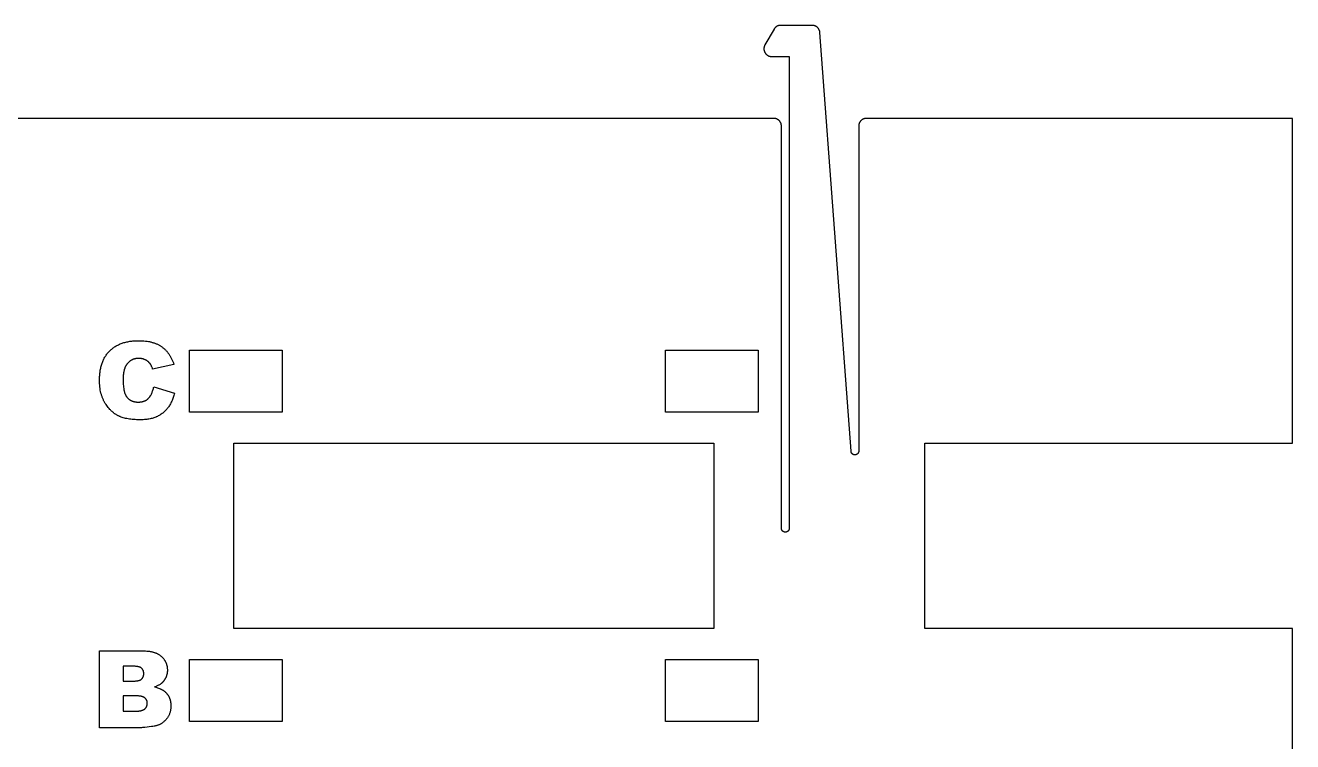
# Model space of a CAD drawing. Header units: millimetres. Extents: x 3578 to 3719, y 1283 to 1373.
# Drawn here: x 3637.5 to 3719.4, y 1327 to 1373.3 of the extents above; entities that cross this region are included whole.
import ezdxf

# ---------------------------------------------------------------- set-up
doc = ezdxf.new("R2010")
doc.units = ezdxf.units.MM
doc.header["$MEASUREMENT"] = 0
for name, color, linetype, true_color in [('Laser$LaserCut1', 1, 'Continuous', 0xff0000), ('Laser$LaserCut2', 3, 'Continuous', 0x00ff00), ('Laser$LaserEngrave', 4, 'Continuous', 0x00ffff)]:
    doc.layers.add(name, color=color, linetype=linetype, true_color=true_color)

msp = doc.modelspace()

# ---------------------------------------------------------------- linework, layer by layer
at = {"layer": 'Laser$LaserCut1'}
for points in [[(3686.32, 1373.343), (3686.303, 1373.342), (3686.286, 1373.341), (3686.27, 1373.34), (3686.253, 1373.338), (3686.236, 1373.335), (3686.219, 1373.332), (3686.203, 1373.329), (3686.187, 1373.324), (3686.17, 1373.32), (3686.154, 1373.314), (3686.139, 1373.308), (3686.123, 1373.302), (3686.108, 1373.295), (3686.092, 1373.288), (3686.077, 1373.28), (3686.063, 1373.271), (3686.049, 1373.262), (3686.035, 1373.253), (3686.021, 1373.243), (3686.007, 1373.233), (3685.994, 1373.222), (3685.982, 1373.211), (3685.97, 1373.199), (3685.958, 1373.187), (3685.946, 1373.175), (3685.935, 1373.162), (3685.925, 1373.149), (3685.915, 1373.135), (3685.905, 1373.121), (3685.896, 1373.107), (3685.887, 1373.093)], [(3688.356, 1373.343), (3686.32, 1373.343)], [(3688.855, 1372.88), (3688.853, 1372.897), (3688.851, 1372.914), (3688.848, 1372.931), (3688.845, 1372.948), (3688.841, 1372.965), (3688.836, 1372.982), (3688.831, 1372.999), (3688.825, 1373.015), (3688.819, 1373.032), (3688.812, 1373.047), (3688.805, 1373.063), (3688.797, 1373.079), (3688.788, 1373.094), (3688.779, 1373.109), (3688.77, 1373.123), (3688.76, 1373.138), (3688.749, 1373.151), (3688.738, 1373.165), (3688.727, 1373.178), (3688.715, 1373.191), (3688.702, 1373.203), (3688.69, 1373.215), (3688.677, 1373.226), (3688.663, 1373.237), (3688.649, 1373.248), (3688.635, 1373.258), (3688.62, 1373.267), (3688.605, 1373.276), (3688.59, 1373.284), (3688.575, 1373.292), (3688.559, 1373.3), (3688.543, 1373.306), (3688.526, 1373.313), (3688.51, 1373.318), (3688.493, 1373.323), (3688.477, 1373.328), (3688.46, 1373.332), (3688.443, 1373.335), (3688.425, 1373.338), (3688.408, 1373.34), (3688.391, 1373.341), (3688.373, 1373.342), (3688.356, 1373.343)], [(3685.887, 1373.093), (3685.302, 1372.078)], [(3690.869, 1345.795), (3688.855, 1372.88)], [(3685.302, 1372.078), (3685.294, 1372.065), (3685.287, 1372.051), (3685.28, 1372.036), (3685.273, 1372.022), (3685.267, 1372.007), (3685.262, 1371.991), (3685.257, 1371.976), (3685.252, 1371.96), (3685.248, 1371.944), (3685.245, 1371.928), (3685.242, 1371.912), (3685.239, 1371.895), (3685.237, 1371.879), (3685.236, 1371.862), (3685.235, 1371.845), (3685.235, 1371.828), (3685.235, 1371.812), (3685.236, 1371.795), (3685.237, 1371.778), (3685.239, 1371.762), (3685.242, 1371.745), (3685.245, 1371.729), (3685.248, 1371.713), (3685.252, 1371.697), (3685.257, 1371.681), (3685.262, 1371.666), (3685.267, 1371.65), (3685.273, 1371.635), (3685.28, 1371.621), (3685.287, 1371.606), (3685.294, 1371.592), (3685.302, 1371.578), (3685.31, 1371.565), (3685.318, 1371.552), (3685.327, 1371.539), (3685.337, 1371.526), (3685.347, 1371.513), (3685.357, 1371.501), (3685.368, 1371.488), (3685.379, 1371.477), (3685.391, 1371.465), (3685.403, 1371.454), (3685.416, 1371.443), (3685.429, 1371.433), (3685.443, 1371.423), (3685.456, 1371.413), (3685.47, 1371.404), (3685.485, 1371.395), (3685.499, 1371.387), (3685.514, 1371.38), (3685.529, 1371.373), (3685.545, 1371.366), (3685.56, 1371.36), (3685.576, 1371.354), (3685.592, 1371.349), (3685.607, 1371.345), (3685.623, 1371.341), (3685.639, 1371.338), (3685.655, 1371.335), (3685.671, 1371.332), (3685.687, 1371.331), (3685.703, 1371.329), (3685.719, 1371.329), (3685.735, 1371.328)], [(3685.735, 1371.328), (3686.869, 1371.328)], [(3686.869, 1371.328), (3686.869, 1340.814)], [(3685.869, 1367.328), (3611.476, 1367.328)], [(3686.369, 1366.828), (3686.368, 1366.846), (3686.367, 1366.863), (3686.366, 1366.88), (3686.364, 1366.897), (3686.361, 1366.913), (3686.358, 1366.93), (3686.354, 1366.947), (3686.35, 1366.963), (3686.345, 1366.98), (3686.34, 1366.996), (3686.334, 1367.012), (3686.327, 1367.028), (3686.32, 1367.043), (3686.313, 1367.058), (3686.304, 1367.074), (3686.296, 1367.088), (3686.287, 1367.103), (3686.277, 1367.117), (3686.267, 1367.131), (3686.256, 1367.144), (3686.245, 1367.157), (3686.234, 1367.17), (3686.222, 1367.182), (3686.21, 1367.194), (3686.197, 1367.205), (3686.184, 1367.216), (3686.171, 1367.227), (3686.157, 1367.237), (3686.143, 1367.247), (3686.128, 1367.256), (3686.114, 1367.264), (3686.099, 1367.272), (3686.083, 1367.28), (3686.068, 1367.287), (3686.052, 1367.294), (3686.036, 1367.3), (3686.02, 1367.305), (3686.004, 1367.31), (3685.987, 1367.314), (3685.97, 1367.318), (3685.954, 1367.321), (3685.937, 1367.324), (3685.92, 1367.326), (3685.903, 1367.327), (3685.886, 1367.328), (3685.869, 1367.328)], [(3686.369, 1340.814), (3686.369, 1366.828)], [(3691.869, 1367.328), (3691.852, 1367.328), (3691.834, 1367.327), (3691.817, 1367.326), (3691.801, 1367.324), (3691.784, 1367.321), (3691.767, 1367.318), (3691.75, 1367.314), (3691.734, 1367.31), (3691.717, 1367.305), (3691.701, 1367.3), (3691.685, 1367.294), (3691.669, 1367.287), (3691.654, 1367.28), (3691.639, 1367.272), (3691.624, 1367.264), (3691.609, 1367.256), (3691.594, 1367.247), (3691.58, 1367.237), (3691.567, 1367.227), (3691.553, 1367.216), (3691.54, 1367.205), (3691.527, 1367.194), (3691.515, 1367.182), (3691.503, 1367.17), (3691.492, 1367.157), (3691.481, 1367.144), (3691.47, 1367.131), (3691.46, 1367.117), (3691.451, 1367.103), (3691.441, 1367.088), (3691.433, 1367.074), (3691.425, 1367.058), (3691.417, 1367.043), (3691.41, 1367.028), (3691.403, 1367.012), (3691.397, 1366.996), (3691.392, 1366.98), (3691.387, 1366.963), (3691.383, 1366.947), (3691.379, 1366.93), (3691.376, 1366.913), (3691.373, 1366.897), (3691.371, 1366.88), (3691.37, 1366.863), (3691.369, 1366.846), (3691.369, 1366.828)], [(3691.369, 1366.828), (3691.369, 1345.814)], [(3719.438, 1367.328), (3691.869, 1367.328)], [(3719.438, 1346.328), (3719.438, 1367.328)], [(3695.646, 1334.328), (3695.646, 1346.328)], [(3695.646, 1346.328), (3719.438, 1346.328)], [(3691.369, 1345.814), (3691.369, 1345.808), (3691.368, 1345.803), (3691.368, 1345.797), (3691.368, 1345.792), (3691.367, 1345.786), (3691.366, 1345.781), (3691.366, 1345.775), (3691.365, 1345.769), (3691.364, 1345.764), (3691.362, 1345.758), (3691.361, 1345.752), (3691.359, 1345.746), (3691.358, 1345.741), (3691.356, 1345.735), (3691.354, 1345.729), (3691.352, 1345.724), (3691.35, 1345.718), (3691.347, 1345.712), (3691.345, 1345.707), (3691.342, 1345.701), (3691.339, 1345.696), (3691.336, 1345.69), (3691.333, 1345.685), (3691.33, 1345.68), (3691.326, 1345.675), (3691.323, 1345.669), (3691.319, 1345.664), (3691.315, 1345.659), (3691.311, 1345.654), (3691.307, 1345.65), (3691.303, 1345.645), (3691.299, 1345.64), (3691.294, 1345.636), (3691.29, 1345.632), (3691.285, 1345.627), (3691.28, 1345.623), (3691.275, 1345.619), (3691.271, 1345.615), (3691.265, 1345.612), (3691.26, 1345.608), (3691.255, 1345.604), (3691.25, 1345.601), (3691.245, 1345.598), (3691.239, 1345.595), (3691.234, 1345.592), (3691.228, 1345.589), (3691.223, 1345.587), (3691.217, 1345.584), (3691.212, 1345.582), (3691.206, 1345.58), (3691.201, 1345.578), (3691.195, 1345.576), (3691.189, 1345.574), (3691.184, 1345.572), (3691.178, 1345.571), (3691.172, 1345.57), (3691.167, 1345.569), (3691.161, 1345.567), (3691.155, 1345.567), (3691.15, 1345.566), (3691.144, 1345.565), (3691.139, 1345.565), (3691.133, 1345.564), (3691.128, 1345.564), (3691.122, 1345.564), (3691.117, 1345.564), (3691.111, 1345.564), (3691.106, 1345.564), (3691.1, 1345.565), (3691.095, 1345.565), (3691.089, 1345.566), (3691.083, 1345.566), (3691.077, 1345.567), (3691.072, 1345.568), (3691.066, 1345.569), (3691.06, 1345.571), (3691.054, 1345.572), (3691.049, 1345.574), (3691.043, 1345.576), (3691.037, 1345.577), (3691.031, 1345.58), (3691.026, 1345.582), (3691.02, 1345.584), (3691.015, 1345.587), (3691.009, 1345.589), (3691.003, 1345.592), (3690.998, 1345.595), (3690.993, 1345.598), (3690.987, 1345.601), (3690.982, 1345.605), (3690.977, 1345.608), (3690.972, 1345.612), (3690.967, 1345.615), (3690.962, 1345.619), (3690.957, 1345.623), (3690.952, 1345.628), (3690.947, 1345.632), (3690.943, 1345.636), (3690.938, 1345.641), (3690.934, 1345.645), (3690.93, 1345.65), (3690.926, 1345.655), (3690.922, 1345.66), (3690.918, 1345.665), (3690.914, 1345.67), (3690.911, 1345.675), (3690.908, 1345.68), (3690.904, 1345.685), (3690.901, 1345.69), (3690.898, 1345.696), (3690.895, 1345.701), (3690.893, 1345.707), (3690.89, 1345.712), (3690.888, 1345.718), (3690.886, 1345.723), (3690.884, 1345.729), (3690.882, 1345.734), (3690.88, 1345.74), (3690.878, 1345.746), (3690.877, 1345.751), (3690.875, 1345.757), (3690.874, 1345.762), (3690.873, 1345.768), (3690.872, 1345.773), (3690.871, 1345.779), (3690.87, 1345.784), (3690.87, 1345.79), (3690.869, 1345.795)], [(3686.869, 1340.814), (3686.869, 1340.808), (3686.868, 1340.803), (3686.868, 1340.797), (3686.868, 1340.791), (3686.867, 1340.786), (3686.866, 1340.78), (3686.865, 1340.774), (3686.864, 1340.768), (3686.863, 1340.763), (3686.862, 1340.757), (3686.861, 1340.751), (3686.859, 1340.745), (3686.857, 1340.739), (3686.855, 1340.733), (3686.853, 1340.728), (3686.851, 1340.722), (3686.849, 1340.716), (3686.846, 1340.71), (3686.844, 1340.705), (3686.841, 1340.699), (3686.838, 1340.693), (3686.835, 1340.688), (3686.831, 1340.682), (3686.828, 1340.677), (3686.824, 1340.672), (3686.821, 1340.666), (3686.817, 1340.661), (3686.813, 1340.656), (3686.809, 1340.651), (3686.804, 1340.646), (3686.8, 1340.642), (3686.795, 1340.637), (3686.791, 1340.633), (3686.786, 1340.628), (3686.781, 1340.624), (3686.776, 1340.62), (3686.771, 1340.616), (3686.766, 1340.612), (3686.761, 1340.608), (3686.755, 1340.605), (3686.75, 1340.601), (3686.745, 1340.598), (3686.739, 1340.595), (3686.733, 1340.592), (3686.728, 1340.589), (3686.722, 1340.586), (3686.716, 1340.584), (3686.711, 1340.581), (3686.705, 1340.579), (3686.699, 1340.577), (3686.693, 1340.575), (3686.687, 1340.573), (3686.682, 1340.572), (3686.676, 1340.57), (3686.67, 1340.569), (3686.664, 1340.568), (3686.658, 1340.567), (3686.653, 1340.566), (3686.647, 1340.565), (3686.641, 1340.565), (3686.635, 1340.564), (3686.63, 1340.564), (3686.624, 1340.564), (3686.619, 1340.564), (3686.613, 1340.564), (3686.607, 1340.564), (3686.602, 1340.564), (3686.596, 1340.565), (3686.59, 1340.565), (3686.585, 1340.566), (3686.579, 1340.567), (3686.573, 1340.568), (3686.567, 1340.569), (3686.561, 1340.57), (3686.556, 1340.572), (3686.55, 1340.573), (3686.544, 1340.575), (3686.538, 1340.577), (3686.532, 1340.579), (3686.527, 1340.581), (3686.521, 1340.584), (3686.515, 1340.586), (3686.509, 1340.589), (3686.504, 1340.592), (3686.498, 1340.595), (3686.493, 1340.598), (3686.487, 1340.601), (3686.482, 1340.605), (3686.476, 1340.608), (3686.471, 1340.612), (3686.466, 1340.616), (3686.461, 1340.62), (3686.456, 1340.624), (3686.451, 1340.628), (3686.446, 1340.633), (3686.442, 1340.637), (3686.437, 1340.642), (3686.433, 1340.646), (3686.429, 1340.651), (3686.425, 1340.656), (3686.421, 1340.661), (3686.417, 1340.666), (3686.413, 1340.672), (3686.409, 1340.677), (3686.406, 1340.682), (3686.403, 1340.688), (3686.4, 1340.693), (3686.397, 1340.699), (3686.394, 1340.705), (3686.391, 1340.71), (3686.389, 1340.716), (3686.386, 1340.722), (3686.384, 1340.728), (3686.382, 1340.733), (3686.38, 1340.739), (3686.378, 1340.745), (3686.377, 1340.751), (3686.375, 1340.757), (3686.374, 1340.763), (3686.373, 1340.768), (3686.372, 1340.774), (3686.371, 1340.78), (3686.37, 1340.786), (3686.37, 1340.791), (3686.369, 1340.797), (3686.369, 1340.803), (3686.369, 1340.808), (3686.369, 1340.814)], [(3719.438, 1334.328), (3695.646, 1334.328)], [(3719.438, 1289.018), (3719.438, 1334.328)]]:
    msp.add_lwpolyline(points, dxfattribs=at)
at = {"layer": 'Laser$LaserCut2'}
for points in [[(3648.078, 1348.329), (3648.078, 1352.329)], [(3648.078, 1352.329), (3654.078, 1352.329)], [(3654.078, 1352.329), (3654.078, 1348.329)], [(3678.868, 1348.328), (3678.868, 1352.328)], [(3678.868, 1352.328), (3684.868, 1352.328)], [(3684.868, 1352.328), (3684.868, 1348.328)], [(3654.078, 1348.329), (3648.078, 1348.329)], [(3684.868, 1348.328), (3678.868, 1348.328)], [(3650.949, 1334.328), (3650.949, 1346.328)], [(3650.949, 1346.328), (3681.998, 1346.328)], [(3681.998, 1346.328), (3681.998, 1334.328)], [(3681.998, 1334.328), (3650.949, 1334.328)], [(3648.078, 1328.327), (3648.078, 1332.327)], [(3648.078, 1332.327), (3654.078, 1332.327)], [(3654.078, 1332.327), (3654.078, 1328.327)], [(3678.868, 1328.327), (3678.868, 1332.327)], [(3678.868, 1332.327), (3684.868, 1332.327)], [(3684.868, 1332.327), (3684.868, 1328.327)], [(3654.078, 1328.327), (3648.078, 1328.327)], [(3684.868, 1328.327), (3678.868, 1328.327)]]:
    msp.add_lwpolyline(points, dxfattribs=at)
at = {"layer": 'Laser$LaserEngrave'}
for points in [[(3642.915, 1352.289), (3642.956, 1352.33), (3642.999, 1352.369), (3643.043, 1352.407), (3643.088, 1352.444), (3643.134, 1352.479), (3643.181, 1352.513), (3643.229, 1352.546), (3643.278, 1352.577), (3643.329, 1352.608), (3643.38, 1352.637), (3643.432, 1352.664), (3643.486, 1352.691), (3643.54, 1352.716), (3643.596, 1352.74), (3643.653, 1352.762), (3643.71, 1352.783), (3643.769, 1352.803), (3643.829, 1352.822), (3643.89, 1352.839), (3643.952, 1352.855), (3644.015, 1352.87), (3644.079, 1352.884), (3644.145, 1352.896), (3644.211, 1352.907), (3644.278, 1352.917), (3644.347, 1352.925), (3644.416, 1352.932), (3644.487, 1352.938), (3644.558, 1352.942), (3644.631, 1352.946), (3644.705, 1352.947), (3644.78, 1352.948)], [(3644.78, 1352.948), (3644.896, 1352.947), (3645.009, 1352.942), (3645.119, 1352.935), (3645.226, 1352.925), (3645.33, 1352.911), (3645.43, 1352.895), (3645.48, 1352.886), (3645.528, 1352.876), (3645.575, 1352.865), (3645.622, 1352.854), (3645.668, 1352.842), (3645.713, 1352.829), (3645.758, 1352.815), (3645.801, 1352.801), (3645.844, 1352.786), (3645.886, 1352.77), (3645.927, 1352.753), (3645.968, 1352.736), (3646.007, 1352.718), (3646.046, 1352.699), (3646.084, 1352.68), (3646.122, 1352.66), (3646.158, 1352.639), (3646.194, 1352.617), (3646.229, 1352.594), (3646.263, 1352.571)], [(3642.256, 1350.403), (3642.258, 1350.554), (3642.262, 1350.628), (3642.266, 1350.701), (3642.272, 1350.772), (3642.279, 1350.843), (3642.287, 1350.913), (3642.297, 1350.981), (3642.308, 1351.048), (3642.32, 1351.114), (3642.334, 1351.179), (3642.348, 1351.243), (3642.365, 1351.306), (3642.382, 1351.368), (3642.401, 1351.429), (3642.42, 1351.488), (3642.442, 1351.546), (3642.464, 1351.604), (3642.488, 1351.66), (3642.513, 1351.715), (3642.54, 1351.769), (3642.567, 1351.822), (3642.596, 1351.873), (3642.626, 1351.924), (3642.658, 1351.974), (3642.691, 1352.022), (3642.725, 1352.069), (3642.76, 1352.115), (3642.797, 1352.161), (3642.835, 1352.204), (3642.874, 1352.247), (3642.915, 1352.289)], [(3646.263, 1352.571), (3646.296, 1352.547), (3646.329, 1352.522), (3646.362, 1352.497), (3646.393, 1352.471), (3646.425, 1352.444), (3646.455, 1352.416), (3646.486, 1352.387), (3646.515, 1352.357), (3646.544, 1352.327), (3646.573, 1352.296), (3646.601, 1352.264), (3646.629, 1352.232), (3646.656, 1352.198), (3646.682, 1352.164), (3646.708, 1352.129), (3646.733, 1352.093), (3646.758, 1352.057), (3646.782, 1352.019), (3646.806, 1351.981), (3646.829, 1351.942), (3646.852, 1351.902), (3646.874, 1351.862), (3646.895, 1351.82), (3646.916, 1351.778), (3646.957, 1351.692), (3646.995, 1351.602), (3647.031, 1351.509), (3647.065, 1351.413)], [(3643.995, 1351.385), (3643.982, 1351.365), (3643.969, 1351.345), (3643.957, 1351.324), (3643.945, 1351.302), (3643.934, 1351.279), (3643.923, 1351.256), (3643.912, 1351.232), (3643.902, 1351.208), (3643.892, 1351.183), (3643.883, 1351.157), (3643.874, 1351.13), (3643.865, 1351.103), (3643.857, 1351.075), (3643.85, 1351.046), (3643.842, 1351.017), (3643.836, 1350.986), (3643.823, 1350.924), (3643.812, 1350.859), (3643.803, 1350.791), (3643.796, 1350.721), (3643.79, 1350.648), (3643.786, 1350.572), (3643.783, 1350.493), (3643.782, 1350.411)], [(3644.802, 1351.803), (3644.769, 1351.803), (3644.737, 1351.801), (3644.705, 1351.799), (3644.674, 1351.797), (3644.643, 1351.793), (3644.613, 1351.788), (3644.583, 1351.783), (3644.554, 1351.777), (3644.525, 1351.77), (3644.497, 1351.762), (3644.469, 1351.754), (3644.441, 1351.744), (3644.414, 1351.734), (3644.388, 1351.723), (3644.362, 1351.711), (3644.337, 1351.699), (3644.312, 1351.685), (3644.287, 1351.671), (3644.263, 1351.656), (3644.24, 1351.64), (3644.217, 1351.623), (3644.194, 1351.605), (3644.172, 1351.587), (3644.15, 1351.568), (3644.129, 1351.548), (3644.109, 1351.527), (3644.088, 1351.505), (3644.069, 1351.483), (3644.049, 1351.46), (3644.031, 1351.436), (3644.013, 1351.411), (3643.995, 1351.385)], [(3645.222, 1351.71), (3645.199, 1351.721), (3645.175, 1351.732), (3645.15, 1351.741), (3645.126, 1351.751), (3645.1, 1351.759), (3645.075, 1351.767), (3645.049, 1351.774), (3645.023, 1351.78), (3644.997, 1351.785), (3644.97, 1351.79), (3644.943, 1351.794), (3644.915, 1351.797), (3644.887, 1351.8), (3644.859, 1351.802), (3644.831, 1351.803), (3644.802, 1351.803)], [(3645.541, 1351.443), (3645.524, 1351.464), (3645.507, 1351.485), (3645.49, 1351.505), (3645.472, 1351.525), (3645.454, 1351.543), (3645.435, 1351.562), (3645.416, 1351.579), (3645.396, 1351.596), (3645.376, 1351.613), (3645.355, 1351.628), (3645.334, 1351.644), (3645.313, 1351.658), (3645.291, 1351.672), (3645.269, 1351.685), (3645.246, 1351.698), (3645.222, 1351.71)], [(3645.691, 1351.116), (3645.673, 1351.17), (3645.655, 1351.22), (3645.636, 1351.267), (3645.627, 1351.289), (3645.618, 1351.31), (3645.608, 1351.33), (3645.599, 1351.349), (3645.589, 1351.367), (3645.579, 1351.384), (3645.57, 1351.4), (3645.56, 1351.415), (3645.55, 1351.429), (3645.545, 1351.436), (3645.541, 1351.443)], [(3647.065, 1351.413), (3645.691, 1351.116)], [(3642.63, 1348.892), (3642.607, 1348.929), (3642.584, 1348.967), (3642.563, 1349.006), (3642.542, 1349.045), (3642.522, 1349.085), (3642.503, 1349.125), (3642.484, 1349.166), (3642.466, 1349.208), (3642.449, 1349.25), (3642.432, 1349.293), (3642.417, 1349.337), (3642.402, 1349.381), (3642.388, 1349.426), (3642.374, 1349.472), (3642.361, 1349.518), (3642.349, 1349.565), (3642.327, 1349.66), (3642.308, 1349.759), (3642.292, 1349.86), (3642.279, 1349.963), (3642.269, 1350.069), (3642.262, 1350.178), (3642.257, 1350.289), (3642.256, 1350.403)], [(3643.782, 1350.411), (3643.783, 1350.31), (3643.786, 1350.214), (3643.791, 1350.121), (3643.798, 1350.032), (3643.807, 1349.948), (3643.818, 1349.867), (3643.831, 1349.791), (3643.839, 1349.754), (3643.846, 1349.718), (3643.855, 1349.683), (3643.863, 1349.65), (3643.873, 1349.617), (3643.882, 1349.585), (3643.893, 1349.555), (3643.903, 1349.525), (3643.914, 1349.496), (3643.926, 1349.469), (3643.938, 1349.442), (3643.951, 1349.416), (3643.964, 1349.392), (3643.978, 1349.368), (3643.985, 1349.357), (3643.992, 1349.345), (3644, 1349.334), (3644.007, 1349.324), (3644.015, 1349.313), (3644.022, 1349.303), (3644.03, 1349.293), (3644.038, 1349.284)], [(3645.434, 1349.233), (3645.448, 1349.249), (3645.462, 1349.265), (3645.476, 1349.282), (3645.489, 1349.3), (3645.503, 1349.318), (3645.516, 1349.336), (3645.528, 1349.355), (3645.541, 1349.374), (3645.553, 1349.394), (3645.565, 1349.414), (3645.577, 1349.435), (3645.588, 1349.456), (3645.611, 1349.499), (3645.632, 1349.544), (3645.652, 1349.591), (3645.672, 1349.64), (3645.69, 1349.691), (3645.707, 1349.743), (3645.724, 1349.797), (3645.739, 1349.854), (3645.754, 1349.911), (3645.767, 1349.971)], [(3645.767, 1349.971), (3647.103, 1349.553)], [(3647.103, 1349.553), (3647.085, 1349.483), (3647.067, 1349.414), (3647.047, 1349.346), (3647.025, 1349.28), (3647.003, 1349.216), (3646.979, 1349.153), (3646.954, 1349.091), (3646.928, 1349.031), (3646.901, 1348.973), (3646.872, 1348.916), (3646.842, 1348.86), (3646.811, 1348.806), (3646.779, 1348.753), (3646.745, 1348.701), (3646.711, 1348.652), (3646.675, 1348.603)], [(3643.519, 1348.068), (3643.487, 1348.083), (3643.455, 1348.099), (3643.423, 1348.115), (3643.392, 1348.132), (3643.361, 1348.15), (3643.33, 1348.168), (3643.3, 1348.188), (3643.27, 1348.207), (3643.24, 1348.228), (3643.21, 1348.249), (3643.181, 1348.271), (3643.152, 1348.294), (3643.123, 1348.317), (3643.095, 1348.341), (3643.067, 1348.366), (3643.039, 1348.391), (3643.011, 1348.417), (3642.984, 1348.444), (3642.957, 1348.472), (3642.93, 1348.5), (3642.877, 1348.558), (3642.825, 1348.619), (3642.775, 1348.683), (3642.725, 1348.75), (3642.677, 1348.82), (3642.63, 1348.892)], [(3644.038, 1349.284), (3644.054, 1349.265), (3644.071, 1349.247), (3644.088, 1349.229), (3644.105, 1349.212), (3644.123, 1349.196), (3644.141, 1349.18), (3644.16, 1349.165), (3644.179, 1349.15), (3644.198, 1349.136), (3644.218, 1349.123), (3644.238, 1349.11), (3644.259, 1349.098), (3644.28, 1349.086), (3644.301, 1349.075), (3644.323, 1349.065), (3644.345, 1349.055), (3644.368, 1349.046), (3644.391, 1349.037), (3644.414, 1349.029), (3644.438, 1349.022), (3644.462, 1349.015), (3644.487, 1349.008), (3644.512, 1349.003), (3644.538, 1348.998), (3644.563, 1348.993), (3644.59, 1348.989), (3644.616, 1348.986), (3644.643, 1348.983), (3644.671, 1348.981), (3644.699, 1348.98), (3644.727, 1348.979), (3644.756, 1348.979)], [(3644.756, 1348.979), (3644.784, 1348.979), (3644.811, 1348.98), (3644.838, 1348.981), (3644.865, 1348.983), (3644.891, 1348.985), (3644.916, 1348.988), (3644.942, 1348.991), (3644.967, 1348.994), (3644.991, 1348.999), (3645.015, 1349.003), (3645.039, 1349.009), (3645.062, 1349.014), (3645.084, 1349.021), (3645.107, 1349.027), (3645.128, 1349.034), (3645.15, 1349.042), (3645.171, 1349.05), (3645.191, 1349.059), (3645.212, 1349.068), (3645.231, 1349.078), (3645.251, 1349.088), (3645.269, 1349.099), (3645.288, 1349.11), (3645.306, 1349.122), (3645.323, 1349.134), (3645.34, 1349.146), (3645.357, 1349.159), (3645.373, 1349.173), (3645.389, 1349.187), (3645.405, 1349.202), (3645.42, 1349.217), (3645.434, 1349.233)], [(3646.675, 1348.603), (3646.638, 1348.556), (3646.6, 1348.511), (3646.56, 1348.467), (3646.52, 1348.424), (3646.478, 1348.383), (3646.436, 1348.343), (3646.392, 1348.305), (3646.347, 1348.269), (3646.301, 1348.233), (3646.254, 1348.2), (3646.206, 1348.167), (3646.157, 1348.136), (3646.107, 1348.107), (3646.055, 1348.079), (3646.003, 1348.053), (3645.949, 1348.028)], [(3644.846, 1347.834), (3644.745, 1347.834), (3644.647, 1347.837), (3644.552, 1347.842), (3644.458, 1347.848), (3644.367, 1347.856), (3644.278, 1347.867), (3644.192, 1347.878), (3644.108, 1347.892), (3644.026, 1347.908), (3643.947, 1347.925), (3643.869, 1347.944), (3643.795, 1347.965), (3643.722, 1347.988), (3643.652, 1348.013), (3643.618, 1348.026), (3643.584, 1348.04), (3643.551, 1348.054), (3643.519, 1348.068)], [(3645.949, 1348.028), (3645.922, 1348.016), (3645.894, 1348.004), (3645.837, 1347.982), (3645.778, 1347.962), (3645.718, 1347.943), (3645.655, 1347.925), (3645.591, 1347.909), (3645.525, 1347.895), (3645.456, 1347.882), (3645.387, 1347.871), (3645.315, 1347.861), (3645.241, 1347.853), (3645.166, 1347.846), (3645.089, 1347.84), (3645.01, 1347.837), (3644.929, 1347.834), (3644.846, 1347.834)], [(3642.256, 1327.92), (3642.256, 1332.882)], [(3642.256, 1332.882), (3645.148, 1332.882)], [(3645.148, 1332.882), (3645.237, 1332.881), (3645.323, 1332.876), (3645.365, 1332.873), (3645.407, 1332.87), (3645.448, 1332.865), (3645.488, 1332.86), (3645.528, 1332.854), (3645.567, 1332.847), (3645.605, 1332.84), (3645.643, 1332.832), (3645.68, 1332.823), (3645.716, 1332.814), (3645.752, 1332.804), (3645.787, 1332.793), (3645.821, 1332.782), (3645.855, 1332.769), (3645.888, 1332.757), (3645.92, 1332.743), (3645.952, 1332.729), (3645.983, 1332.714), (3646.014, 1332.698), (3646.043, 1332.682), (3646.073, 1332.665), (3646.101, 1332.647), (3646.129, 1332.629), (3646.156, 1332.609), (3646.182, 1332.59), (3646.208, 1332.569), (3646.233, 1332.548), (3646.258, 1332.526)], [(3646.258, 1332.526), (3646.282, 1332.504), (3646.305, 1332.481), (3646.327, 1332.458), (3646.349, 1332.434), (3646.37, 1332.411), (3646.39, 1332.386), (3646.409, 1332.362), (3646.427, 1332.337), (3646.445, 1332.312), (3646.462, 1332.287), (3646.478, 1332.261), (3646.494, 1332.235), (3646.509, 1332.209), (3646.523, 1332.182), (3646.536, 1332.155), (3646.548, 1332.127), (3646.56, 1332.1), (3646.571, 1332.072), (3646.581, 1332.043), (3646.591, 1332.015), (3646.599, 1331.985), (3646.607, 1331.956), (3646.614, 1331.926), (3646.621, 1331.896), (3646.627, 1331.866), (3646.631, 1331.835), (3646.636, 1331.804), (3646.639, 1331.773), (3646.642, 1331.741), (3646.644, 1331.709), (3646.645, 1331.677), (3646.645, 1331.644)], [(3643.782, 1331.89), (3643.782, 1330.935)], [(3644.475, 1331.89), (3643.782, 1331.89)], [(3644.975, 1331.766), (3644.97, 1331.77), (3644.965, 1331.774), (3644.961, 1331.778), (3644.956, 1331.781), (3644.951, 1331.785), (3644.946, 1331.788), (3644.935, 1331.795), (3644.925, 1331.802), (3644.913, 1331.808), (3644.902, 1331.814), (3644.889, 1331.82), (3644.877, 1331.826), (3644.864, 1331.831), (3644.851, 1331.836), (3644.837, 1331.841), (3644.823, 1331.846), (3644.808, 1331.851), (3644.793, 1331.855), (3644.778, 1331.859), (3644.762, 1331.863), (3644.746, 1331.866), (3644.729, 1331.869), (3644.712, 1331.872), (3644.677, 1331.878), (3644.64, 1331.882), (3644.601, 1331.885), (3644.561, 1331.888), (3644.519, 1331.889), (3644.475, 1331.89)], [(3645.118, 1331.423), (3645.118, 1331.436), (3645.118, 1331.45), (3645.117, 1331.463), (3645.116, 1331.476), (3645.115, 1331.489), (3645.113, 1331.502), (3645.111, 1331.514), (3645.109, 1331.527), (3645.107, 1331.539), (3645.104, 1331.551), (3645.101, 1331.563), (3645.098, 1331.574), (3645.095, 1331.586), (3645.091, 1331.597), (3645.087, 1331.608), (3645.082, 1331.619), (3645.078, 1331.629), (3645.073, 1331.64), (3645.068, 1331.65), (3645.062, 1331.66), (3645.056, 1331.67), (3645.05, 1331.68), (3645.044, 1331.689), (3645.038, 1331.698), (3645.031, 1331.708), (3645.023, 1331.717), (3645.016, 1331.725), (3645.008, 1331.734), (3645, 1331.742), (3644.992, 1331.75), (3644.983, 1331.758), (3644.975, 1331.766)], [(3644.975, 1331.061), (3644.983, 1331.069), (3644.992, 1331.077), (3645, 1331.085), (3645.008, 1331.094), (3645.016, 1331.103), (3645.023, 1331.112), (3645.031, 1331.121), (3645.038, 1331.13), (3645.044, 1331.14), (3645.05, 1331.15), (3645.056, 1331.16), (3645.062, 1331.17), (3645.068, 1331.181), (3645.073, 1331.192), (3645.078, 1331.203), (3645.082, 1331.214), (3645.087, 1331.225), (3645.091, 1331.237), (3645.095, 1331.249), (3645.098, 1331.261), (3645.101, 1331.273), (3645.104, 1331.286), (3645.107, 1331.298), (3645.109, 1331.311), (3645.111, 1331.324), (3645.113, 1331.338), (3645.115, 1331.351), (3645.116, 1331.365), (3645.117, 1331.379), (3645.118, 1331.394), (3645.118, 1331.408), (3645.118, 1331.423)], [(3646.645, 1331.644), (3646.645, 1331.617), (3646.644, 1331.589), (3646.643, 1331.562), (3646.641, 1331.536), (3646.638, 1331.509), (3646.635, 1331.483), (3646.632, 1331.457), (3646.628, 1331.431), (3646.623, 1331.406), (3646.618, 1331.381), (3646.612, 1331.356), (3646.606, 1331.331), (3646.599, 1331.307), (3646.592, 1331.282), (3646.584, 1331.258), (3646.575, 1331.235), (3646.566, 1331.211), (3646.557, 1331.188), (3646.547, 1331.165), (3646.536, 1331.142), (3646.525, 1331.119), (3646.513, 1331.097), (3646.501, 1331.075), (3646.488, 1331.053), (3646.475, 1331.032), (3646.461, 1331.01), (3646.447, 1330.989), (3646.432, 1330.969), (3646.416, 1330.948), (3646.4, 1330.928), (3646.384, 1330.908), (3646.367, 1330.888)], [(3643.782, 1330.935), (3644.464, 1330.935)], [(3644.464, 1330.935), (3644.509, 1330.936), (3644.552, 1330.937), (3644.594, 1330.94), (3644.634, 1330.943), (3644.672, 1330.948), (3644.708, 1330.953), (3644.725, 1330.956), (3644.742, 1330.959), (3644.759, 1330.963), (3644.775, 1330.967), (3644.791, 1330.971), (3644.806, 1330.975), (3644.821, 1330.98), (3644.835, 1330.984), (3644.849, 1330.989), (3644.863, 1330.995), (3644.876, 1331), (3644.889, 1331.006), (3644.901, 1331.012), (3644.913, 1331.018), (3644.924, 1331.025), (3644.935, 1331.031), (3644.941, 1331.035), (3644.946, 1331.038), (3644.951, 1331.042), (3644.956, 1331.046), (3644.961, 1331.049), (3644.965, 1331.053), (3644.97, 1331.057), (3644.975, 1331.061)], [(3646.367, 1330.888), (3646.355, 1330.875), (3646.343, 1330.862), (3646.33, 1330.849), (3646.317, 1330.837), (3646.304, 1330.824), (3646.291, 1330.812), (3646.277, 1330.8), (3646.263, 1330.788), (3646.249, 1330.777), (3646.234, 1330.765), (3646.219, 1330.754), (3646.203, 1330.743), (3646.171, 1330.721), (3646.138, 1330.7), (3646.103, 1330.679), (3646.067, 1330.66), (3646.03, 1330.641), (3645.991, 1330.622), (3645.951, 1330.604), (3645.91, 1330.588), (3645.867, 1330.571), (3645.823, 1330.556)], [(3645.823, 1330.556), (3645.89, 1330.539), (3645.954, 1330.521), (3646.016, 1330.501), (3646.076, 1330.48), (3646.133, 1330.457), (3646.161, 1330.446), (3646.189, 1330.433), (3646.216, 1330.421), (3646.242, 1330.408), (3646.268, 1330.395), (3646.293, 1330.381), (3646.317, 1330.367), (3646.341, 1330.353), (3646.365, 1330.338), (3646.388, 1330.323), (3646.41, 1330.308), (3646.432, 1330.292), (3646.453, 1330.276), (3646.474, 1330.26), (3646.494, 1330.243), (3646.513, 1330.226), (3646.532, 1330.208), (3646.551, 1330.19), (3646.569, 1330.172), (3646.586, 1330.153), (3646.603, 1330.134), (3646.619, 1330.115)], [(3643.782, 1329.981), (3643.782, 1328.989)], [(3644.593, 1329.981), (3643.782, 1329.981)], [(3645.18, 1329.849), (3645.175, 1329.853), (3645.169, 1329.857), (3645.164, 1329.861), (3645.158, 1329.865), (3645.146, 1329.873), (3645.134, 1329.88), (3645.122, 1329.887), (3645.108, 1329.894), (3645.095, 1329.901), (3645.081, 1329.907), (3645.066, 1329.913), (3645.051, 1329.919), (3645.035, 1329.924), (3645.019, 1329.93), (3645.002, 1329.935), (3644.985, 1329.939), (3644.968, 1329.944), (3644.95, 1329.948), (3644.931, 1329.952), (3644.912, 1329.956), (3644.872, 1329.963), (3644.831, 1329.968), (3644.787, 1329.973), (3644.742, 1329.977), (3644.694, 1329.979), (3644.644, 1329.981), (3644.593, 1329.981)], [(3645.347, 1329.5), (3645.347, 1329.513), (3645.347, 1329.527), (3645.346, 1329.54), (3645.345, 1329.553), (3645.343, 1329.566), (3645.341, 1329.578), (3645.339, 1329.591), (3645.337, 1329.603), (3645.334, 1329.615), (3645.331, 1329.627), (3645.328, 1329.639), (3645.324, 1329.651), (3645.32, 1329.662), (3645.315, 1329.674), (3645.311, 1329.685), (3645.306, 1329.696), (3645.3, 1329.707), (3645.294, 1329.717), (3645.288, 1329.728), (3645.282, 1329.738), (3645.275, 1329.748), (3645.268, 1329.758), (3645.261, 1329.768), (3645.253, 1329.778), (3645.245, 1329.787), (3645.237, 1329.797), (3645.228, 1329.806), (3645.219, 1329.815), (3645.21, 1329.824), (3645.2, 1329.832), (3645.19, 1329.841), (3645.18, 1329.849)], [(3646.619, 1330.115), (3646.635, 1330.095), (3646.65, 1330.075), (3646.665, 1330.055), (3646.679, 1330.034), (3646.693, 1330.013), (3646.706, 1329.992), (3646.718, 1329.97), (3646.731, 1329.949), (3646.742, 1329.926), (3646.754, 1329.904), (3646.764, 1329.881), (3646.774, 1329.858), (3646.784, 1329.834), (3646.793, 1329.811), (3646.802, 1329.786), (3646.81, 1329.762), (3646.818, 1329.737), (3646.825, 1329.712), (3646.832, 1329.687), (3646.838, 1329.661), (3646.844, 1329.635), (3646.849, 1329.609), (3646.854, 1329.582), (3646.858, 1329.556), (3646.862, 1329.528), (3646.865, 1329.501), (3646.868, 1329.473), (3646.87, 1329.445), (3646.872, 1329.416), (3646.873, 1329.387), (3646.874, 1329.329)], [(3643.782, 1328.989), (3644.597, 1328.989)], [(3644.597, 1328.989), (3644.647, 1328.989), (3644.696, 1328.991), (3644.743, 1328.994), (3644.788, 1328.998), (3644.831, 1329.002), (3644.872, 1329.008), (3644.892, 1329.012), (3644.911, 1329.015), (3644.93, 1329.019), (3644.948, 1329.024), (3644.966, 1329.028), (3644.984, 1329.033), (3645.001, 1329.038), (3645.017, 1329.043), (3645.033, 1329.049), (3645.049, 1329.054), (3645.064, 1329.061), (3645.079, 1329.067), (3645.093, 1329.074), (3645.106, 1329.08), (3645.119, 1329.088), (3645.132, 1329.095), (3645.144, 1329.103), (3645.156, 1329.111), (3645.162, 1329.115), (3645.167, 1329.119), (3645.173, 1329.123), (3645.178, 1329.128)], [(3645.178, 1329.128), (3645.189, 1329.136), (3645.199, 1329.145), (3645.208, 1329.154), (3645.218, 1329.164), (3645.227, 1329.173), (3645.236, 1329.183), (3645.244, 1329.193), (3645.252, 1329.203), (3645.26, 1329.213), (3645.267, 1329.224), (3645.275, 1329.234), (3645.281, 1329.245), (3645.288, 1329.256), (3645.294, 1329.267), (3645.3, 1329.278), (3645.305, 1329.29), (3645.31, 1329.302), (3645.315, 1329.314), (3645.319, 1329.326), (3645.324, 1329.338), (3645.327, 1329.351), (3645.331, 1329.363), (3645.334, 1329.376), (3645.337, 1329.389), (3645.339, 1329.402), (3645.341, 1329.416), (3645.343, 1329.429), (3645.345, 1329.443), (3645.346, 1329.457), (3645.347, 1329.471), (3645.347, 1329.485), (3645.347, 1329.5)], [(3646.874, 1329.329), (3646.873, 1329.281), (3646.871, 1329.234), (3646.868, 1329.187), (3646.863, 1329.141), (3646.856, 1329.096), (3646.849, 1329.051), (3646.839, 1329.007), (3646.829, 1328.963), (3646.817, 1328.921), (3646.803, 1328.878), (3646.789, 1328.836), (3646.772, 1328.795), (3646.755, 1328.755), (3646.736, 1328.715), (3646.715, 1328.675), (3646.693, 1328.637)], [(3646.199, 1328.15), (3646.187, 1328.143), (3646.174, 1328.136), (3646.161, 1328.129), (3646.147, 1328.123), (3646.119, 1328.11), (3646.09, 1328.098), (3646.058, 1328.086), (3646.026, 1328.075), (3645.991, 1328.064), (3645.956, 1328.053), (3645.918, 1328.044), (3645.879, 1328.034), (3645.839, 1328.025), (3645.797, 1328.017), (3645.708, 1328.001), (3645.613, 1327.988)], [(3646.693, 1328.637), (3646.67, 1328.599), (3646.646, 1328.562), (3646.621, 1328.526), (3646.595, 1328.491), (3646.567, 1328.457), (3646.539, 1328.424), (3646.51, 1328.392), (3646.479, 1328.361), (3646.448, 1328.331), (3646.416, 1328.302), (3646.382, 1328.274), (3646.348, 1328.248), (3646.312, 1328.222), (3646.275, 1328.197), (3646.238, 1328.173), (3646.199, 1328.15)], [(3644.921, 1327.92), (3642.256, 1327.92)], [(3645.613, 1327.988), (3645.179, 1327.937), (3645.028, 1327.924), (3644.969, 1327.921), (3644.944, 1327.92), (3644.921, 1327.92)]]:
    msp.add_lwpolyline(points, dxfattribs=at)

doc.saveas('drawing.dxf')
